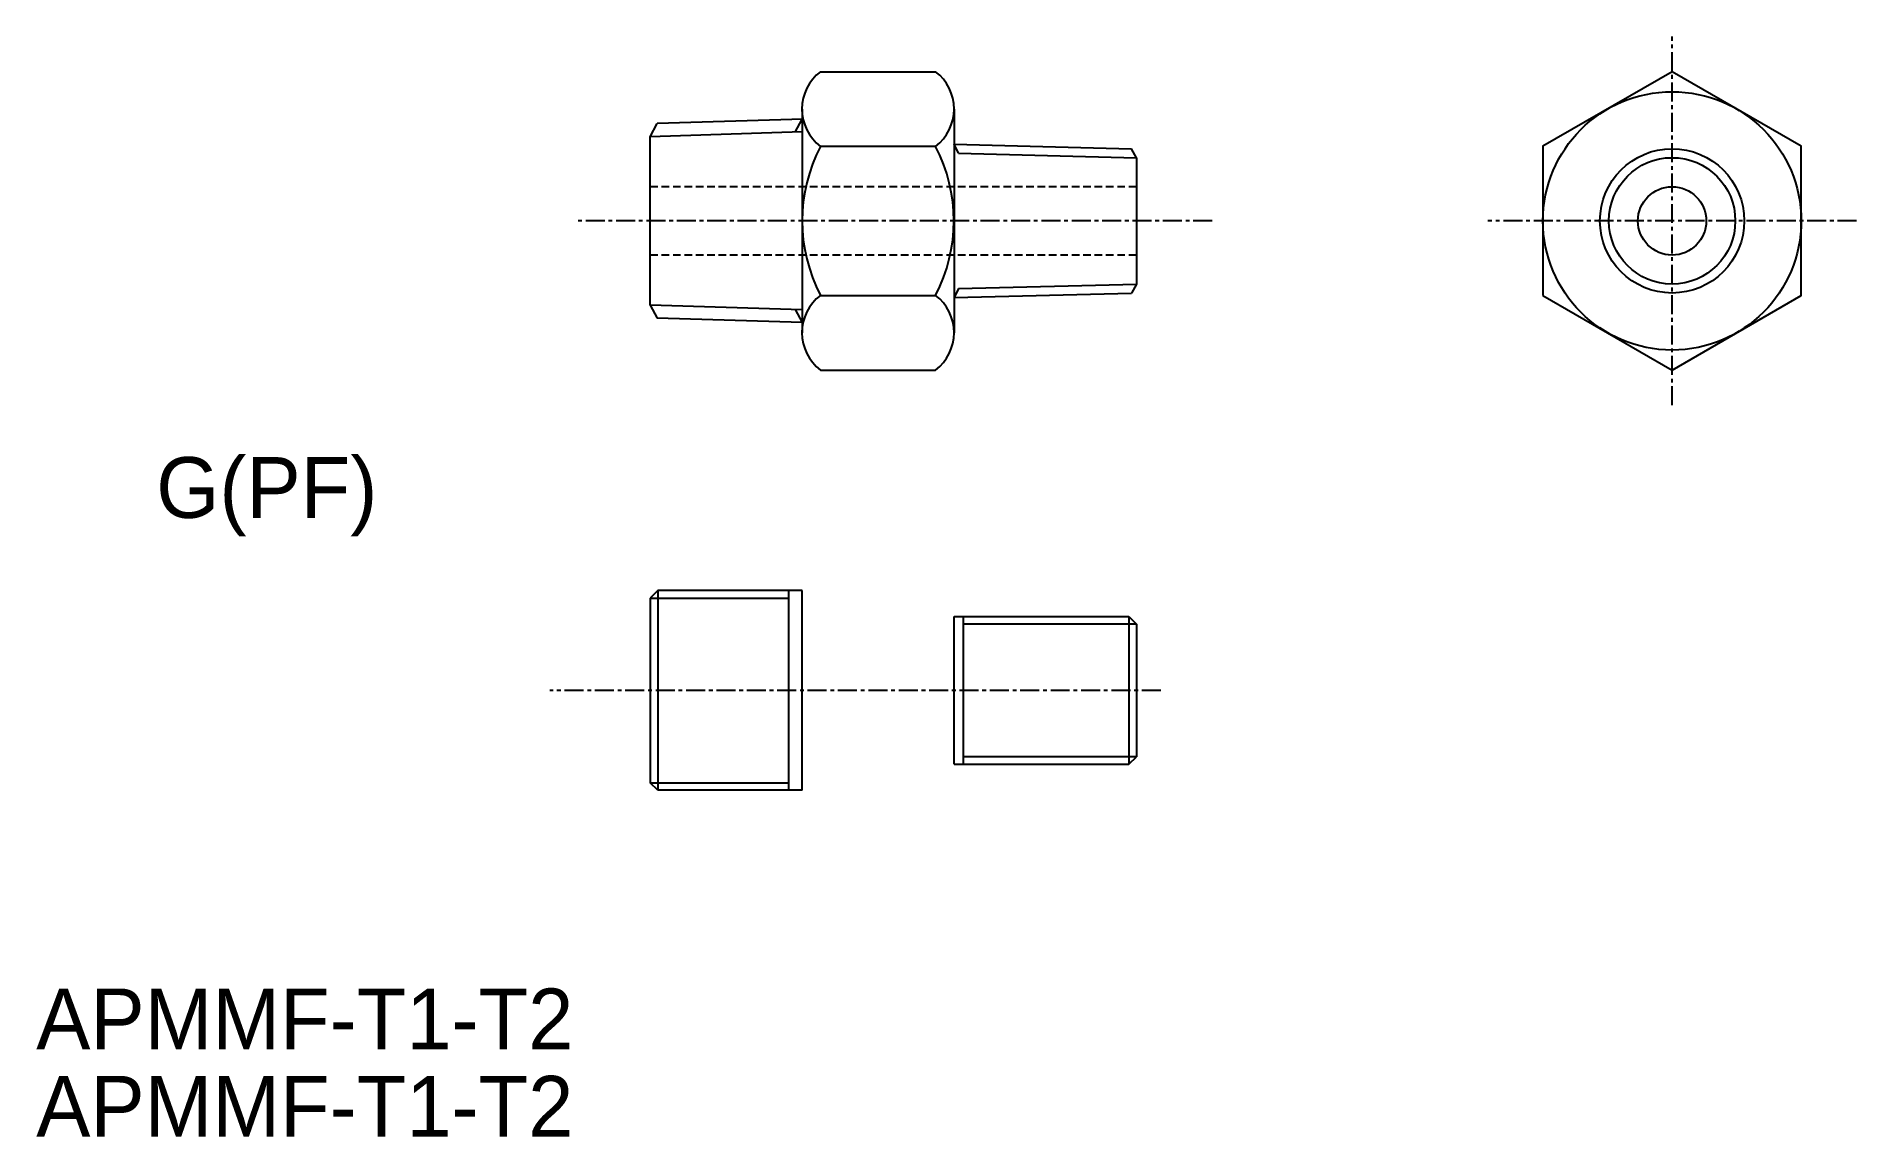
# Model space of a CAD drawing. Extents: x 92 to 212, y 144 to 217.
import ezdxf

# ---------------------------------------------------------------- set-up
doc = ezdxf.new("R2010")
doc.units = 0
doc.linetypes.add('CENTER', pattern=[2, 1.25, -0.25, 0.25, -0.25])
doc.linetypes.add('DASHED', pattern=[0.75, 0.5, -0.25])
doc.layers.get('0').update_dxf_attribs({"linetype": 'CONTINUOUS'})
doc.layers.add('CENTER', color=1, linetype='CENTER')

msp = doc.modelspace()

# ---------------------------------------------------------------- linework, layer by layer
at = {"color": 7, "linetype": 'CONTINUOUS'}
for p, q in [((143.49, 214.22), (151.06, 214.22)), ((142.35, 211.11), (132.73, 210.81)), ((142.28, 211.77), (142.28, 197.05)), ((152.28, 211.77), (152.28, 197.05)), ((132.28, 209.94), (132.73, 210.81)), ((132.28, 198.87), (132.28, 209.94)), ((143.49, 209.32), (151.06, 209.32)), ((152.28, 209.46), (163.97, 209.16)), ((164.28, 208.57), (163.97, 209.16)), ((164.28, 208.57), (164.28, 200.25)), ((164.28, 200.25), (163.97, 199.66)), ((143.49, 199.5), (151.06, 199.5)), ((152.28, 199.36), (163.97, 199.66)), ((132.28, 198.87), (132.73, 198)), ((142.28, 197.71), (132.73, 198)), ((143.49, 194.59), (151.06, 194.59))]:
    msp.add_line(p, q, dxfattribs=at)
at = {"color": 3, "linetype": 'CONTINUOUS'}
for p, q in [((141.82, 210.24), (142.28, 211.11)), ((142.28, 210.26), (132.28, 209.94)), ((152.58, 208.87), (152.28, 209.46)), ((152.58, 208.87), (164.28, 208.57)), ((152.58, 199.95), (164.28, 200.25)), ((152.58, 199.95), (152.28, 199.36)), ((142.28, 198.56), (132.28, 198.87)), ((141.82, 198.58), (142.28, 197.71))]:
    msp.add_line(p, q, dxfattribs=at)
at = {"color": 3, "linetype": 'DASHED'}
for p, q in [((164.28, 206.66), (132.28, 206.66)), ((164.28, 202.16), (132.28, 202.16))]:
    msp.add_line(p, q, dxfattribs=at)
for p, q in [((132.78, 180.08), (132.28, 179.58)), ((132.78, 180.08), (132.78, 166.93)), ((142.28, 180.08), (132.78, 180.08)), ((141.38, 180.08), (141.38, 166.93)), ((142.28, 166.93), (142.28, 180.08)), ((132.28, 179.58), (132.28, 167.43)), ((152.28, 178.37), (163.78, 178.37)), ((152.28, 168.64), (152.28, 178.37)), ((152.88, 178.37), (152.88, 168.64)), ((163.78, 178.37), (163.78, 168.64)), ((163.78, 178.37), (164.28, 177.87)), ((164.28, 177.87), (164.28, 169.14)), ((163.78, 168.64), (164.28, 169.14)), ((152.28, 168.64), (163.78, 168.64)), ((132.78, 166.93), (132.28, 167.43)), ((142.28, 166.93), (132.78, 166.93))]:
    msp.add_line(p, q)
at = {"color": 3}
for p, q in [((132.28, 179.58), (141.38, 179.58)), ((164.28, 177.87), (152.88, 177.87)), ((164.28, 169.14), (152.88, 169.14)), ((132.28, 167.43), (141.38, 167.43))]:
    msp.add_line(p, q, dxfattribs=at)
at = {"color": 7, "linetype": 'CONTINUOUS'}
msp.add_lwpolyline([(191.05, 199.5), (199.55, 194.59), (208.05, 199.5), (208.05, 209.32), (199.55, 214.22), (191.05, 209.32)], close=True, dxfattribs=at)
for radius in [8.5, 4.75, 2.25]:
    msp.add_circle((199.55, 204.41), radius, dxfattribs=at)
at = {"color": 3, "linetype": 'CONTINUOUS'}
msp.add_circle((199.55, 204.41), 4.16, dxfattribs=at)
at = {"color": 7, "linetype": 'CONTINUOUS'}
for centre, radius, start, end in [((145.36, 211.77), 3.09, 127.341, 232.659), ((149.19, 211.77), 3.09, 307.341, 52.659), ((152.8, 204.41), 10.52, 152.2042, 207.7958), ((143.49, 209.32), 4.88e-14, 315, 60.318), ((141.75, 204.41), 10.52, 332.2042, 27.7958), ((143.2, 208.16), 3.73e-14, 315, 60.318), ((145.36, 197.05), 3.09, 127.341, 232.659), ((149.19, 197.05), 3.09, 307.341, 52.659)]:
    msp.add_arc(centre, radius, start, end, dxfattribs=at)
at = {"layer": 'CENTER', "color": 1, "linetype": 'CENTER'}
for p, q in [((199.55, 192.27), (199.55, 216.55)), ((169.28, 204.41), (127.28, 204.41)), ((169.28, 204.41), (127.28, 204.41)), ((211.69, 204.41), (187.41, 204.41)), ((165.89, 173.5), (125.66, 173.5))]:
    msp.add_line(p, q, dxfattribs=at)

# ---------------------------------------------------------------- texts
at = {"color": 7, "linetype": 'CONTINUOUS'}
for s, p in [('G(PF)', (99.76, 184.86)), ('APMMF-T1-T2', (91.86, 149.88)), ('APMMF-T1-T2', (91.86, 144.13))]:
    msp.add_text(s, height=4, dxfattribs=at).set_placement(p)

doc.saveas('drawing.dxf')
